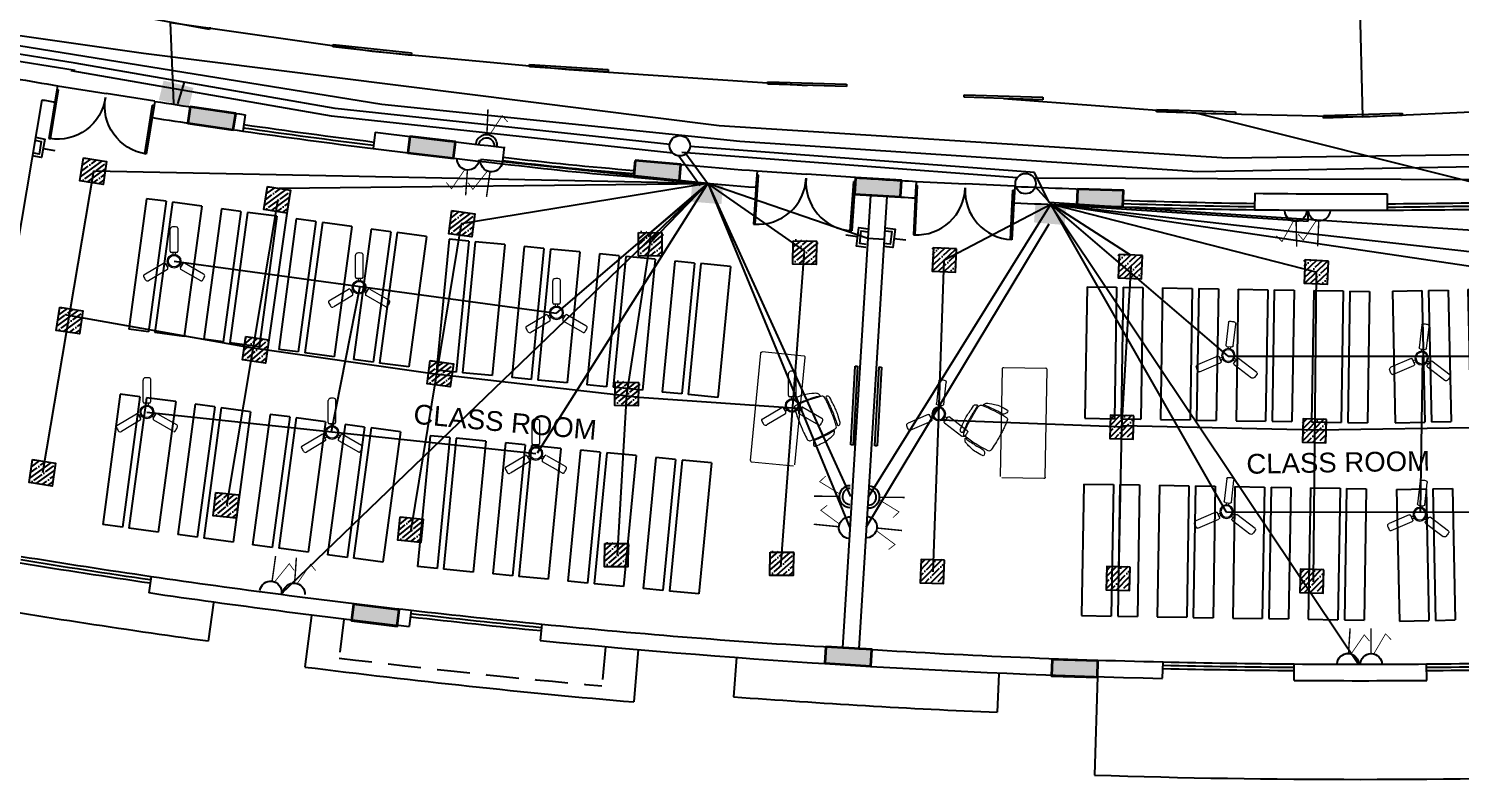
# Model space of a CAD drawing. Header units: inches. Extents: x -221585 to 401252, y -284294 to 332380.
# Drawn here: x 143066 to 145244, y 38414 to 39555 of the extents above; entities that cross this region are included whole.
import ezdxf

# ---------------------------------------------------------------- set-up
doc = ezdxf.new("R2010")
doc.units = ezdxf.units.IN
doc.header["$MEASUREMENT"] = 0
doc.linetypes.add('HIDDEN', pattern=[0.375, 0.25, -0.125])
doc.linetypes.add('HIDDEN2', pattern=[0.1875, 0.125, -0.0625])
for name, color, linetype in [('A_dimension_100', 233, 'Continuous'), ('E-LIGHT', 7, 'Continuous'), ('Power', 7, 'Continuous'), ('UPS', 7, 'Continuous')]:
    doc.layers.add(name, color=color, linetype=linetype)
for name, color, linetype, lineweight in [('ceilingfan', 1, 'Continuous', 15), ('column fa 25', 3, 'Continuous', 35), ('FURN', 56, 'Continuous', 0), ('text', 72, 'HIDDEN2', 5)]:
    doc.layers.add(name, color=color, linetype=linetype, lineweight=lineweight)
doc.styles.add('DIM', font='arial.ttf')

# ---------------------------------------------------------------- blocks, each defined once
blk = doc.blocks.new('fgds')
at = {"color": 253, "ltscale": 8}
for p, q in [((-348.363, -122.88), (-346.363, -122.88)), ((-348.363, -122.88), (-348.363, -123.33)), ((-346.363, -122.88), (-346.363, -123.33)), ((-348.363, -123.33), (-346.363, -123.33)), ((-348.363, -123.43), (-346.363, -123.43)), ((-348.363, -123.43), (-348.363, -123.73)), ((-346.363, -123.43), (-346.363, -123.73)), ((-348.363, -123.73), (-346.363, -123.73))]:
    blk.add_line(p, q, dxfattribs=at)
blk = doc.blocks.new('rser')
at = {"color": 2}
for p in [(-0.986, 6.93, 9945.752), (-0.986, 5.78, 9945.752), (-0.986, 4.63, 9945.752), (-0.986, 3.48, 9945.752)]:
    blk.add_blockref('fgds', p, dxfattribs=at)
blk = doc.blocks.new('A$C16F118AB')
for points in [[(0.37, 0.768), (0.37, 0.768), (0.374, 0.77), (0.374, 0.774), (0.372, 0.778), (0.364, 0.785), (0.354, 0.791), (0.344, 0.795), (0.333, 0.799), (0.321, 0.801), (0.307, 0.801), (0.283, 0.797), (0.248, 0.791), (0.205, 0.783), (0.181, 0.776), (0.156, 0.77), (0.132, 0.762), (0.106, 0.752), (0.081, 0.74), (0.057, 0.728), (0.032, 0.714), (0.008, 0.697), (0, 0.691), (0, 0.683), (0.006, 0.671), (0.018, 0.659), (0.035, 0.646), (0.049, 0.64), (0.063, 0.636), (0.075, 0.638), (0.096, 0.648), (0.116, 0.659), (0.136, 0.669), (0.156, 0.679), (0.179, 0.689), (0.199, 0.699), (0.222, 0.709), (0.244, 0.72), (0.287, 0.738), (0.321, 0.752), (0.35, 0.762), (0.37, 0.768)], [(0.565, 0.547), (0.565, 0.547), (0.559, 0.559), (0.553, 0.573), (0.545, 0.585), (0.539, 0.598), (0.53, 0.612), (0.524, 0.624), (0.516, 0.636), (0.51, 0.648), (0.504, 0.661), (0.496, 0.675), (0.488, 0.687), (0.482, 0.699), (0.474, 0.712), (0.465, 0.724), (0.457, 0.736), (0.449, 0.748), (0.439, 0.758), (0.429, 0.764), (0.417, 0.768), (0.402, 0.766), (0.354, 0.748), (0.303, 0.728), (0.256, 0.707), (0.207, 0.685), (0.159, 0.661), (0.112, 0.638), (0.065, 0.614), (0.02, 0.588), (0.012, 0.579), (0.006, 0.569), (0.006, 0.555), (0.01, 0.539), (0.014, 0.526), (0.02, 0.512), (0.024, 0.498), (0.03, 0.484), (0.037, 0.472), (0.043, 0.457), (0.049, 0.443), (0.055, 0.429), (0.063, 0.415), (0.069, 0.4), (0.077, 0.384), (0.085, 0.37), (0.093, 0.354), (0.1, 0.339), (0.108, 0.323), (0.116, 0.309), (0.134, 0.276), (0.15, 0.246), (0.167, 0.215), (0.183, 0.187), (0.199, 0.161), (0.215, 0.136), (0.232, 0.114), (0.246, 0.091), (0.256, 0.081), (0.268, 0.075), (0.28, 0.073), (0.291, 0.075), (0.339, 0.1), (0.386, 0.124), (0.433, 0.15), (0.48, 0.177), (0.524, 0.203), (0.567, 0.232), (0.61, 0.262), (0.652, 0.291), (0.663, 0.301), (0.667, 0.311), (0.667, 0.323), (0.663, 0.337), (0.654, 0.362), (0.644, 0.386), (0.634, 0.411), (0.622, 0.437), (0.61, 0.464), (0.596, 0.492), (0.581, 0.518), (0.565, 0.547)], [(0.634, 0.585), (0.634, 0.585), (0.624, 0.602), (0.614, 0.62), (0.602, 0.64), (0.587, 0.661), (0.573, 0.683), (0.557, 0.707), (0.541, 0.732), (0.524, 0.758), (0.516, 0.766), (0.508, 0.77), (0.496, 0.774), (0.484, 0.774), (0.474, 0.772), (0.467, 0.766), (0.465, 0.76), (0.469, 0.752), (0.476, 0.74), (0.484, 0.728), (0.49, 0.716), (0.498, 0.703), (0.506, 0.691), (0.512, 0.679), (0.52, 0.667), (0.526, 0.655), (0.534, 0.642), (0.541, 0.63), (0.549, 0.618), (0.555, 0.606), (0.563, 0.594), (0.569, 0.581), (0.575, 0.569), (0.581, 0.557), (0.587, 0.545), (0.596, 0.533), (0.602, 0.52), (0.608, 0.508), (0.614, 0.496), (0.62, 0.484), (0.626, 0.47), (0.632, 0.457), (0.638, 0.445), (0.642, 0.433), (0.648, 0.419), (0.654, 0.407), (0.661, 0.392), (0.667, 0.38), (0.673, 0.366), (0.679, 0.354), (0.685, 0.348), (0.691, 0.346), (0.699, 0.348), (0.707, 0.354), (0.715, 0.364), (0.717, 0.376), (0.72, 0.386), (0.717, 0.396), (0.711, 0.411), (0.705, 0.427), (0.699, 0.441), (0.693, 0.453), (0.687, 0.468), (0.683, 0.48), (0.677, 0.492), (0.673, 0.502), (0.669, 0.512), (0.663, 0.524), (0.658, 0.535), (0.652, 0.545), (0.648, 0.555), (0.642, 0.565), (0.638, 0.575), (0.634, 0.585)], [(0.638, 0.262), (0.63, 0.256), (0.622, 0.248), (0.612, 0.24), (0.598, 0.23), (0.583, 0.22), (0.567, 0.209), (0.549, 0.197), (0.528, 0.185), (0.508, 0.173), (0.488, 0.159), (0.465, 0.146), (0.445, 0.134), (0.425, 0.124), (0.404, 0.112), (0.386, 0.102), (0.366, 0.091), (0.356, 0.081), (0.35, 0.069), (0.346, 0.053), (0.346, 0.033), (0.35, 0.016), (0.356, 0.004), (0.366, 0), (0.376, 0.002), (0.402, 0.014), (0.427, 0.026), (0.451, 0.041), (0.476, 0.055), (0.498, 0.069), (0.518, 0.083), (0.539, 0.1), (0.557, 0.116), (0.573, 0.132), (0.589, 0.148), (0.602, 0.161), (0.614, 0.173), (0.624, 0.183), (0.63, 0.191), (0.636, 0.197), (0.638, 0.203), (0.642, 0.213), (0.644, 0.226), (0.646, 0.238), (0.646, 0.248), (0.646, 0.256), (0.644, 0.262), (0.64, 0.264), (0.638, 0.262)]]:
    blk.add_lwpolyline(points)
blk = doc.blocks.new('vgfsdr')
at = {"layer": 'FURN'}
for p, q in [((-347.094, -114.279, 9945.752), (-348.721, -114.469, 9945.752)), ((-346.997, -114.933, 9945.752), (-347.071, -114.297, 9945.752)), ((-348.738, -114.483, 9945.752), (-348.739, -114.492, 9945.752)), ((-348.739, -114.492, 9945.752), (-348.665, -115.127, 9945.752)), ((-348.735, -114.477, 9945.752), (-348.738, -114.483, 9945.752)), ((-348.729, -114.472, 9945.752), (-348.735, -114.477, 9945.752)), ((-348.721, -114.469, 9945.752), (-348.729, -114.472, 9945.752)), ((-347.015, -114.955, 9945.752), (-348.643, -115.145, 9945.752)), ((-347.015, -114.955, 9945.752), (-347.007, -114.952, 9945.752)), ((-347.007, -114.952, 9945.752), (-347.002, -114.948, 9945.752)), ((-347.002, -114.948, 9945.752), (-346.998, -114.941, 9945.752)), ((-346.998, -114.941, 9945.752), (-346.997, -114.933, 9945.752)), ((-348.662, -115.135, 9945.752), (-348.665, -115.127, 9945.752)), ((-348.657, -115.14, 9945.752), (-348.662, -115.135, 9945.752)), ((-348.651, -115.144, 9945.752), (-348.657, -115.14, 9945.752)), ((-348.643, -115.145, 9945.752), (-348.651, -115.144, 9945.752))]:
    blk.add_line(p, q, dxfattribs=at)
blk = doc.blocks.new('556w45')
at = {"color": 2}
blk.add_blockref('vgfsdr', (-0.017, 0.143), dxfattribs=at)
at = {"color": 2, "rotation": 6.647952394738431}
for p in [(-13.293, 40.23), (-16.273, 39.882)]:
    blk.add_blockref('rser', p, dxfattribs=at)
at = {"layer": 'FURN', "rotation": 96.64795239473506}
blk.add_blockref('A$C16F118AB', (-347.408, -114.267, 9945.752), dxfattribs=at)
blk = doc.blocks.new('RYTRTRTRTRT')
at = {"color": 1}
for p, q in [((42.518, 61.153), (42.518, 61.753)), ((42.518, 61.753), (42.538, 61.753)), ((42.538, 61.753), (42.538, 61.153)), ((43.718, 61.753), (43.698, 61.753)), ((43.698, 61.753), (43.698, 61.153)), ((43.718, 61.153), (43.718, 61.753)), ((42.518, 61.153), (42.538, 61.153)), ((42.518, 61.103), (43.118, 61.103)), ((43.718, 61.103), (43.118, 61.103)), ((43.718, 61.153), (43.698, 61.153))]:
    blk.add_line(p, q, dxfattribs=at)
for centre, start, end in [((42.528, 61.163), 359.0371, 90), ((43.708, 61.163), 90, 180.9629)]:
    blk.add_arc(centre, 0.59, start, end, dxfattribs=at)
blk = doc.blocks.new('FEGREGRE')
at = {"color": 20, "ltscale": 10}
for p, q in [((352225.2, 113822.9, 0.4), (352217.2, 113764.9, 0.4)), ((352374.1, 113803.9, 0.4), (352364.2, 113725.4, 0.4)), ((352871.5, 113752, 0.4), (352864.6, 113672.2, 0.4)), ((353021, 113739.9, 0.4), (353016.5, 113680.1, 0.4)), ((353420.2, 113714.9, 0.4), (353417.8, 113656.5, 0.4)), ((353570.2, 113710.8, 0.8), (353565.5, 113560.9, 0.8))]:
    blk.add_line(p, q, dxfattribs=at)
for centre, radius, start, end in [((353970.3, 126473.1, 0.4), 12828.5, 260.35055, 262.14575), ((353970.3, 126473.1, 0.4), 12848.5, 262.81881, 265.06302), ((353970.3, 126473.1, 0.4), 12828.5, 265.73613, 267.53133), ((353970.4, 126424.6, 0.8), 12870, 268.1974, 271.80135)]:
    blk.add_arc(centre, radius, start, end, dxfattribs=at)
blk = doc.blocks.new('dd')
at = {"layer": 'column fa 25', "ltscale": 10}
h = blk.add_hatch(color=3, dxfattribs=at)
h.set_gradient(color1=(141, 141, 141), color2=(145, 145, 145), one_color=1, tint=0.57, name='CYLINDER')
h.paths.add_polyline_path([(177327.8, 119886), (177352.8, 119886), (177352.8, 119956), (177327.8, 119956)])
at = {"layer": 'column fa 25', "color": 1, "ltscale": 10}
blk.add_lwpolyline([(177327.8, 119886), (177352.8, 119886), (177352.8, 119956), (177327.8, 119956)], close=True, dxfattribs=at)
blk = doc.blocks.new('Fan')
at = {"color": 6}
for p, q in [((-5.8, 15.7), (-5.8, 48.4)), ((5.2, 50.1), (5.2, 15.7)), ((3.5, 14), (-4.1, 14)), ((-1.9, 14), (-1.9, 10.8)), ((1.5, 14), (1.5, 10.8)), ((-45.2, -19.5), (-15.9, -1.9)), ((-10.2, -11.4), (-38.2, -28.2)), ((-13.6, -2.5), (-9.7, -9)), ((-12.6, -4.2), (-9.9, -2.6)), ((-10.8, -7.1), (-8.1, -5.5)), ((10.3, -7.3), (7.6, -5.8)), ((12, -4.4), (9.3, -2.8)), ((9.4, -9.1), (13.2, -2.4)), ((39.7, -28.3), (10, -11.4)), ((15.5, -1.8), (43.8, -18))]:
    blk.add_line(p, q, dxfattribs=at)
for centre, radius in [((-0.2, 0.8), 10.2), ((-0.2, 0.9), 8.5)]:
    blk.add_circle(centre, radius, dxfattribs=at)
for centre, radius, start, end in [((-2.4, 48.4), 3.4, 92.735, 180), ((-0.2, 0.9), 51, 85.7207, 92.735), ((3.5, 50.1), 1.7, 0, 85.7207), ((-4.1, 15.7), 1.7, 180, 270), ((3.5, 15.7), 1.7, 270, 0), ((-44.4, -21), 1.7, 120.9808, 206.3239), ((-15, -3.4), 1.7, 30.9808, 120.9808), ((-11.1, -9.9), 1.7, 300.9808, 30.9808), ((10.8, -9.9), 1.7, 150.2708, 240.2708), ((14.6, -3.3), 1.7, 60.2708, 150.2708), ((42.1, -20.9), 3.4, 332.7215, 60.2708), ((-0.2, 0.9), 51, 206.3239, 213.3255), ((-40, -25.3), 3.4, 213.3255, 300.9808), ((40.6, -26.9), 1.7, 240.2708, 325.7165), ((-0.2, 0.9), 51, 325.7165, 332.7215)]:
    blk.add_arc(centre, radius, start, end, dxfattribs=at)
blk = doc.blocks.new('ups 6A')
at = {"layer": 'E-LIGHT', "color": 4}
for points, const_width in [([(5905667, -1658491), (5905670, -1658287)], 11.7), ([(5905692, -1658286), (5905785, -1658448), (5905831, -1658401)], 6.64)]:
    blk.add_lwpolyline(points, dxfattribs=dict(at, const_width=const_width))
blk.add_arc((5905672, -1658200), 87.4, 179.0102, 359.0102, dxfattribs=at)
blk = doc.blocks.new('16A')
at = {"layer": 'E-LIGHT', "color": 1}
for points, const_width in [([(5916857, -1642748), (5916861, -1642952)], 11.7), ([(5916882, -1642953), (5916975, -1642791), (5917021, -1642838)], 6.64)]:
    blk.add_lwpolyline(points, dxfattribs=dict(at, const_width=const_width))
for centre, radius, start, end in [((5916862, -1643039), 87.4, 0.9898, 180.9898), ((5916863, -1643043), 64.6, 4.2725, 175.7579)]:
    blk.add_arc(centre, radius, start, end, dxfattribs=at)

msp = doc.modelspace()

# ---------------------------------------------------------------- hatches: boundary and pattern name
at = {"ltscale": 10}
h = msp.add_hatch(dxfattribs=at)
h.set_pattern_fill('ANSI35', color=1, scale=50, angle=-8.909)
h.set_pattern_definition([(36.091005, (-39268.944, -116399.307), (-7.36336874, 10.1010297), []), (36.091005, (-39260.211, -116400.676), (-7.36336874, 10.1010297), [15.625, -3.125, 0, -3.125])])
h.paths.add_polyline_path([(143178.9, 39317.9), (143184.4, 39352.9), (143149.3, 39358.4), (143143.8, 39323.3)])
h = msp.add_hatch(dxfattribs=at)
h.set_pattern_fill('ANSI35', color=1, scale=50, angle=-8.909)
h.set_pattern_definition([(36.091005, (-38989.326, -116442.93), (-7.36336874, 10.1010297), []), (36.091005, (-38980.594, -116444.298), (-7.36336874, 10.1010297), [15.625, -3.125, 0, -3.125])])
h.paths.add_polyline_path([(143458.5, 39274.2), (143464, 39309.3), (143429, 39314.8), (143423.5, 39279.7)])
h = msp.add_hatch(dxfattribs=at)
h.set_pattern_fill('ANSI35', color=1, scale=50, angle=-7.6412)
h.set_pattern_definition([(37.358794, (-35217.863, -120477.416), (-7.5850545, 9.9356403), []), (37.358794, (-35209.102, -120478.591), (-7.5850545, 9.9356403), [15.625, -3.125, 0, -3.125])])
h.paths.add_polyline_path([(143740, 39238.3), (143744.8, 39273.5), (143709.6, 39278.2), (143704.9, 39243.1)])
h = msp.add_hatch(dxfattribs=at)
h.set_pattern_fill('ANSI35', color=1, scale=50, angle=-5.0301)
h.set_pattern_definition([(39.9699416, (-27467.95, -128494.173), (-8.0298205, 9.57976945), []), (39.9699416, (-27459.145, -128494.948), (-8.0298205, 9.57976945), [15.625, -3.125, 0, -3.125])])
h.paths.add_polyline_path([(144027.9, 39208.6), (144031, 39244), (143995.7, 39247.1), (143992.6, 39211.7)])
h = msp.add_hatch(dxfattribs=at)
h.set_pattern_fill('ANSI35', color=1, scale=50, angle=-5.0301)
h.set_pattern_definition([(39.9699416, (-27232.87, -128506.859), (-8.0298205, 9.57976945), []), (39.9699416, (-27224.065, -128507.634), (-8.0298205, 9.57976945), [15.625, -3.125, 0, -3.125])])
h.paths.add_polyline_path([(144263, 39195.9), (144266.1, 39231.3), (144230.7, 39234.4), (144227.6, 39199)])
h = msp.add_hatch(dxfattribs=at)
h.set_pattern_fill('ANSI35', color=1, scale=50, angle=-1.6614)
h.set_pattern_definition([(43.33864, (-17080.323, -138304.842), (-8.5788625, 9.091376), []), (43.33864, (-17071.488, -138305.098), (-8.5788625, 9.091376), [15.625, -3.125, 0, -3.125])])
h.paths.add_polyline_path([(144441.6, 39185.8), (144440.4, 39221.3), (144475.9, 39222.5), (144477.1, 39187)])
h = msp.add_hatch(dxfattribs=at)
h.set_pattern_fill('ANSI35', color=1, scale=50, angle=-1.6614)
h.set_pattern_definition([(43.33864, (-16797.515, -138315.265), (-8.5788625, 9.091376), []), (43.33864, (-16788.68, -138315.521), (-8.5788625, 9.091376), [15.625, -3.125, 0, -3.125])])
h.paths.add_polyline_path([(144724.4, 39175.4), (144723.2, 39210.9), (144758.7, 39212), (144759.9, 39176.6)])
h = msp.add_hatch(dxfattribs=at)
h.set_pattern_fill('ANSI35', color=1, scale=50, angle=-1.6614)
h.set_pattern_definition([(43.33864, (-16514.632, -138323.409), (-8.5788625, 9.091376), []), (43.33864, (-16505.797, -138323.665), (-8.5788625, 9.091376), [15.625, -3.125, 0, -3.125])])
h.paths.add_polyline_path([(145007.3, 39167.2), (145006.1, 39202.7), (145041.6, 39203.9), (145042.8, 39168.4)])
h = msp.add_hatch(dxfattribs=at)
h.set_pattern_fill('ANSI35', color=1, scale=50, angle=-8.909)
h.set_pattern_definition([(36.091005, (-39304.947, -116626.471), (-7.36336874, 10.1010297), []), (36.091005, (-39296.214, -116627.84), (-7.36336874, 10.1010297), [15.625, -3.125, 0, -3.125])])
h.paths.add_polyline_path([(143142.9, 39090.7), (143148.4, 39125.8), (143113.3, 39131.3), (143107.8, 39096.2)])
h = msp.add_hatch(dxfattribs=at)
h.set_pattern_fill('ANSI35', color=1, scale=50, angle=-3.7526)
h.set_pattern_definition([(41.247376, (-24287.586, -132436.693), (-8.2413923, 9.398375), []), (41.247376, (-24278.766, -132437.271), (-8.2413923, 9.398375), [15.625, -3.125, 0, -3.125])])
h.paths.add_polyline_path([(143427, 39047.7), (143429.3, 39083.1), (143393.9, 39085.4), (143391.5, 39050)])
h = msp.add_hatch(dxfattribs=at)
h.set_pattern_fill('ANSI35', color=1, scale=50, angle=-7.6412)
h.set_pattern_definition([(37.358794, (-35250.651, -120705.454), (-7.5850545, 9.9356403), []), (37.358794, (-35241.891, -120706.629), (-7.5850545, 9.9356403), [15.625, -3.125, 0, -3.125])])
h.paths.add_polyline_path([(143707.2, 39010.3), (143712, 39045.5), (143676.8, 39050.2), (143672.1, 39015)])
h = msp.add_hatch(dxfattribs=at)
h.set_pattern_fill('ANSI35', color=1, scale=50, angle=-5.0301)
h.set_pattern_definition([(39.9699416, (-27503.689, -128721.602), (-8.0298205, 9.57976945), []), (39.9699416, (-27494.885, -128722.377), (-8.0298205, 9.57976945), [15.625, -3.125, 0, -3.125])])
h.paths.add_polyline_path([(143992.2, 38981.2), (143995.3, 39016.5), (143959.9, 39019.6), (143956.8, 38984.3)])
h = msp.add_hatch(dxfattribs=at)
h.set_pattern_fill('ANSI35', color=1, scale=50, angle=0.4375)
h.set_pattern_definition([(45.437488, (-10217.341, -144352.094), (-8.90606635, 8.77108785), []), (45.437488, (-10208.503, -144352.027), (-8.90606635, 8.77108785), [15.625, -3.125, 0, -3.125])])
h.paths.add_polyline_path([(144711.4, 38931.3), (144710.5, 38966.8), (144746, 38967.7), (144746.9, 38932.2)])
h = msp.add_hatch(dxfattribs=at)
h.set_pattern_fill('ANSI35', color=1, scale=50, angle=0.4375)
h.set_pattern_definition([(45.437488, (-9924.45, -144357.557), (-8.90606635, 8.77108785), []), (45.437488, (-9915.612, -144357.49), (-8.90606635, 8.77108785), [15.625, -3.125, 0, -3.125])])
h.paths.add_polyline_path([(145004.3, 38925.8), (145003.4, 38961.3), (145038.9, 38962.2), (145039.8, 38926.7)])
h = msp.add_hatch(dxfattribs=at)
h.set_pattern_fill('ANSI35', color=1, scale=50, angle=-8.909)
h.set_pattern_definition([(36.091005, (-39346.505, -116857.794), (-7.36336874, 10.1010297), []), (36.091005, (-39337.773, -116859.163), (-7.36336874, 10.1010297), [15.625, -3.125, 0, -3.125])])
h.paths.add_polyline_path([(143101.3, 38859.4), (143106.8, 38894.4), (143071.8, 38899.9), (143066.3, 38864.9)])
h = msp.add_hatch(dxfattribs=at)
h.set_pattern_fill('ANSI35', color=1, scale=50, angle=-5.7869)
h.set_pattern_definition([(39.2131353, (-30313.937, -126612.233), (-7.9025868, 9.68499466), []), (39.2131353, (-30305.144, -126613.124), (-7.9025868, 9.68499466), [15.625, -3.125, 0, -3.125])])
h.paths.add_polyline_path([(143382.1, 38810.7), (143385.6, 38846), (143350.3, 38849.6), (143346.7, 38814.3)])
h = msp.add_hatch(dxfattribs=at)
h.set_pattern_fill('ANSI35', color=1, scale=50, angle=-5.7869)
h.set_pattern_definition([(39.2131353, (-30033.382, -126649.36), (-7.9025868, 9.68499466), []), (39.2131353, (-30024.588, -126650.251), (-7.9025868, 9.68499466), [15.625, -3.125, 0, -3.125])])
h.paths.add_polyline_path([(143662.6, 38773.6), (143666.2, 38808.9), (143630.9, 38812.5), (143627.3, 38777.2)])
h = msp.add_hatch(dxfattribs=at)
h.set_pattern_fill('ANSI35', color=1, scale=50, angle=-3.7526)
h.set_pattern_definition([(41.247376, (-23737.603, -132748.377), (-8.2413923, 9.398375), []), (41.247376, (-23728.784, -132748.955), (-8.2413923, 9.398375), [15.625, -3.125, 0, -3.125])])
h.paths.add_polyline_path([(143976.9, 38736), (143979.3, 38771.4), (143943.8, 38773.7), (143941.5, 38738.3)])
h = msp.add_hatch(dxfattribs=at)
h.set_pattern_fill('ANSI35', color=1, scale=50, angle=-3.7526)
h.set_pattern_definition([(41.247376, (-23486.09, -132761.532), (-8.2413923, 9.398375), []), (41.247376, (-23477.27, -132762.111), (-8.2413923, 9.398375), [15.625, -3.125, 0, -3.125])])
h.paths.add_polyline_path([(144228.5, 38722.8), (144230.8, 38758.2), (144195.4, 38760.6), (144193, 38725.1)])
h = msp.add_hatch(dxfattribs=at)
h.set_pattern_fill('ANSI35', color=1, scale=50, angle=0.4375)
h.set_pattern_definition([(45.437488, (-10505.767, -144571.603), (-8.90606635, 8.77108785), []), (45.437488, (-10496.928, -144571.536), (-8.90606635, 8.77108785), [15.625, -3.125, 0, -3.125])])
h.paths.add_polyline_path([(144423, 38711.8), (144422.1, 38747.3), (144457.6, 38748.2), (144458.5, 38712.7)])
h = msp.add_hatch(dxfattribs=at)
h.set_pattern_fill('ANSI35', color=1, scale=50, angle=0.4375)
h.set_pattern_definition([(45.437488, (-10222.959, -144582.026), (-8.90606635, 8.77108785), []), (45.437488, (-10214.12, -144581.958), (-8.90606635, 8.77108785), [15.625, -3.125, 0, -3.125])])
h.paths.add_polyline_path([(144705.8, 38701.4), (144704.9, 38736.9), (144740.4, 38737.8), (144741.3, 38702.3)])
h = msp.add_hatch(dxfattribs=at)
h.set_pattern_fill('ANSI35', color=1, scale=50, angle=0.4375)
h.set_pattern_definition([(45.437488, (-9928.362, -144586.267), (-8.90606635, 8.77108785), []), (45.437488, (-9919.523, -144586.199), (-8.90606635, 8.77108785), [15.625, -3.125, 0, -3.125])])
h.paths.add_polyline_path([(145000.4, 38697.1), (144999.5, 38732.6), (145035, 38733.5), (145035.9, 38698)])

# ---------------------------------------------------------------- linework, layer by layer
at = {"color": 6}
for p, q in [((145095.7, 39420.9, 0.4), (145088.1, 39743.9)), ((143286.7, 39441.2), (143281.7, 39564.4, 0)), ((143281.7, 39564.4, 0), (143588.2, 39520.7, 0)), ((143588.2, 39520.7, 0), (143887.6, 39492.9, 0)), ((143887.6, 39492.9, 0), (144250.1, 39468.7, 0)), ((144549.1, 39448.7, 0), (144841.9, 39426.5, 0.4)), ((145095.7, 39420.9, 0.4), (145382.9, 39434, 0.4)), ((144841.9, 39426.5, 0.4), (145095.7, 39420.9, 0.4)), ((143164.2, 39338.4), (143086.6, 38879.8)), ((143444.7, 39295.3), (143366.9, 38829.8)), ((143723.8, 39258.3), (143646.7, 38789.8)), ((144011.1, 39228.8), (143975.6, 38998.6)), ((144245.5, 39217), (144209.9, 38736.6)), ((143287, 39201.4, 0), (143868.6, 39122.3)), ((144458.1, 39202.7), (144450.3, 38968.4)), ((144742.6, 39193.2), (144728.5, 38948.9)), ((145024.7, 39184.7), (145020.2, 38714)), ((143569.5, 39162.7), (143526, 38941.8)), ((143120.1, 39120.5), (143400.4, 39070.5)), ((143400.4, 39070.5), (143680.1, 39030.5)), ((144890.8, 39057.2), (145462.2, 39057.2)), ((145186.7, 39056.6), (145183.1, 38820.9)), ((143680.1, 39030.5), (143994.5, 38994.6)), ((143975.6, 38998.6), (143961, 38753.9)), ((143994.5, 38994.6), (144243.4, 38977.3)), ((143245.7, 38972, 0), (143837.4, 38908.8, 0)), ((144450.3, 38968.4), (144441.3, 38729.3)), ((144735.2, 38949), (144452.7, 38959.6)), ((144729.5, 38951.8), (145025.9, 38945.2)), ((144728.5, 38948.9), (144723.9, 38720.6)), ((145025.9, 38945.2), (145305.9, 38949.4)), ((144888.2, 38819.8), (145459.8, 38820.7))]:
    msp.add_line(p, q, dxfattribs=at)
at = {"color": 144}
for p, q in [((143240.3, 39517.1), (142829.9, 39576)), ((143136.3, 39502.5), (142809.3, 39554.8)), ((143603, 39439.6), (142889.9, 39554.9)), ((143532, 39433.7), (143136.3, 39502.5)), ((144116.6, 39407.1), (143240.3, 39517.1)), ((143302.2, 39473.6), (143292, 39440.6)), ((144041.1, 39378.6), (143532, 39433.7)), ((144147.6, 39383.1), (143603, 39439.6)), ((144889.3, 39358.1), (144116.6, 39407.1)), ((144596, 39336), (144072, 39375.8)), ((144844.1, 39337.4), (144147.6, 39383.1)), ((144098.6, 39319.6), (144065.7, 39364.4)), ((145421.2, 39347.5), (144844.1, 39337.4)), ((145266.6, 39363.1), (144889.3, 39358.1)), ((144618.7, 39290.5), (144596, 39336)), ((144098.9, 39319.9), (144342.4, 39236.5, 0)), ((145691, 39219.5), (144618.7, 39290.5)), ((144342.4, 39236.5, 0), (144367.4, 39234.9, 0))]:
    msp.add_line(p, q, dxfattribs=at)
at = {"color": 5}
for p, q in [((143340.7, 39553.6, 0), (143222.8, 39575.2, 0)), ((143341.4, 39557.2, 0), (143340.7, 39553.6, 0)), ((143528.6, 39527.1, 0), (143528.9, 39530.7, 0)), ((143647.8, 39514.3, 0), (143528.6, 39527.1, 0)), ((143528.9, 39530.7, 0), (143648.2, 39517.9, 0)), ((143648.2, 39517.9, 0), (143647.8, 39514.3, 0)), ((143827.8, 39496.7, 0), (143828, 39500.3, 0)), ((143947.5, 39489.1, 0), (143827.8, 39496.7, 0)), ((143828, 39500.3, 0), (143947.7, 39492.8, 0)), ((143947.7, 39492.8, 0), (143947.5, 39489.1, 0)), ((144190.2, 39470.7, 0), (144190.3, 39474.3, 0)), ((144190.3, 39474.3, 0), (144310.1, 39470.5, 0)), ((144310, 39466.8, 0), (144190.2, 39470.7, 0)), ((144310.1, 39470.5, 0), (144310, 39466.8, 0)), ((144489.2, 39450.7, 0), (144489.3, 39454.3, 0)), ((144489.3, 39454.3, 0), (144609.1, 39450.5, 0)), ((144609, 39446.8, 0), (144489.2, 39450.7, 0)), ((144609.1, 39450.5, 0), (144609, 39446.8, 0)), ((144782, 39428.5, 0.4), (144782.1, 39432.1, 0.4)), ((144782.1, 39432.1, 0.4), (144902, 39428.3, 0.4)), ((144901.8, 39424.6, 0.4), (144782, 39428.5, 0.4)), ((144902, 39428.3, 0.4), (144901.8, 39424.6, 0.4)), ((145035.7, 39422.7, 0.4), (145155.5, 39426.5, 0.4)), ((145035.8, 39419, 0.4), (145035.7, 39422.7, 0.4)), ((145155.6, 39422.8, 0.4), (145035.8, 39419, 0.4)), ((145155.5, 39426.5, 0.4), (145155.6, 39422.8, 0.4)), ((144316.7, 38922.1), (144323.3, 39041.8)), ((144327, 39041.6), (144320.4, 38921.9)), ((144323.3, 39041.8), (144327, 39041.6)), ((144353.1, 38920.8), (144359.8, 39040.6)), ((144363.4, 39040.4), (144356.8, 38920.6)), ((144359.8, 39040.6), (144363.4, 39040.4)), ((144320.4, 38921.9), (144316.7, 38922.1)), ((144356.8, 38920.6), (144353.1, 38920.8))]:
    msp.add_line(p, q, dxfattribs=at)
at = {"color": 3}
for p, q in [((143136.3, 39491.5), (142809.3, 39543.8)), ((143526.3, 39421.8), (143130.5, 39490.7)), ((144045.9, 39365.6), (143526.3, 39421.8)), ((144569.8, 39328.1), (144059.8, 39366.8)), ((144087.7, 39316.1), (144054.8, 39360.9)), ((144594.8, 39328), (145419.4, 39325)), ((144098.9, 39319.9), (144316.1, 38843.7)), ((144621.3, 39287.9), (144597.4, 39314.8)), ((144620.4, 39287.8), (144343.3, 38842.5))]:
    msp.add_line(p, q, dxfattribs=at)
at = {"color": 4, "ltscale": 10}
for p, q in [((143109.4, 39468.1), (143105.3, 39443.5)), ((143085.6, 39446.8), (142970.7, 38766.4)), ((143257.5, 39444.3), (143253.7, 39419.6)), ((143395.1, 39423.9), (143391.5, 39399.2)), ((143593, 39397.4), (143589.9, 39372.6)), ((143786.8, 39349.5, 0), (143789.5, 39375, 0)), ((143988.5, 39354.4, 0), (143986.2, 39329.5, 0)), ((143986.2, 39329.5, 0), (143988.5, 39354.4, 0)), ((144174.3, 39338.7), (144172.4, 39313.8)), ((144324, 39328.1, 0), (144322.5, 39303.2, 0)), ((144416.2, 39322.6), (144414.8, 39297.7)), ((144346.5, 39301.7, 0), (144303.9, 38613.7, 0.4)), ((144371.4, 39300.1, 0), (144328.8, 38612.1, 0.4)), ((144566, 39315.1), (144564.9, 39290.2)), ((144731.2, 39309), (144730.5, 39284)), ((144931.3, 39304.7), (144930.8, 39279.7, 0)), ((145132.6, 39303.7, 0), (145132.9, 39279.1, 0)), ((143252, 38722.2), (143248.4, 38697.4)), ((143647.6, 38670.7), (143644.8, 38645.9)), ((143846.4, 38649.6), (143844, 38624.8)), ((144791.1, 38567.2), (144791.7, 38592.2)), ((144991.3, 38564), (144991.5, 38589)), ((145192.9, 38564), (145192.7, 38589))]:
    msp.add_line(p, q, dxfattribs=at)
at = {"color": 1}
for p, q in [((145709, 39209.7), (144841.9, 39426.5, 0.4)), ((144098.6, 39319.6), (143753.5, 39355.8)), ((144098.6, 39319.6), (143164.2, 39338.4)), ((144099.2, 39319.2), (143446.5, 39312)), ((144098.6, 39319.6), (143449.6, 38694.9)), ((144098.6, 39319.6), (143723.8, 39258.3)), ((144098.9, 39319.9), (143839.2, 38909.6, 0)), ((144098.6, 39319.6), (143868.6, 39122.3)), ((144011.1, 39228.8), (144098.1, 39319.2)), ((144100.1, 39319.5, 0), (144011.3, 39244.7)), ((144098.6, 39319.6), (144245.5, 39217)), ((144458.1, 39202.7), (144621.2, 39288.3)), ((145024.7, 39184.7), (144621.2, 39288.3)), ((144621.2, 39288.3), (145557.9, 39182.4)), ((144890.8, 39057.2), (144621.2, 39288.3)), ((144888.2, 38819.8), (144621.2, 39288.3)), ((144623.3, 39287.7), (144742.8, 39210.6)), ((144627.3, 39287.6), (145308.6, 39186.6)), ((144011.3, 39244.7), (144011.1, 39228.8))]:
    msp.add_line(p, q, dxfattribs=at)
at = {"color": 42}
for p, q in [((144098.9, 39319.9), (144315.1, 38796.1)), ((144620.4, 39287.8), (145089.4, 38588.6)), ((144621.2, 39288.3), (145012.4, 39262.2)), ((145012.4, 39262.2), (145012.5, 39278.9, 0)), ((144339.9, 38797.2), (144618.7, 39258.3))]:
    msp.add_line(p, q, dxfattribs=at)
msp.add_line((143461.3, 39291.8), (143428.7, 39064.1))
at = {"color": 20, "linetype": 'HIDDEN', "ltscale": 200}
for p, q in [((143545.5, 38656.7), (143538.3, 38598.1)), ((143943.5, 38615.3), (143938.1, 38555.6))]:
    msp.add_line(p, q, dxfattribs=at)
at = {"color": 1, "ltscale": 10}
for points in [[(143149.3, 39358.4), (143184.4, 39352.9), (143178.9, 39317.9), (143143.8, 39323.3)], [(143429, 39314.8), (143464, 39309.3), (143458.5, 39274.2), (143423.5, 39279.7)], [(143709.6, 39278.2), (143744.8, 39273.5), (143740, 39238.3), (143704.9, 39243.1)], [(143993.7, 39244.9), (144029.2, 39244.6), (144028.9, 39209.1), (143993.4, 39209.4)], [(144228.8, 39232.2), (144264.3, 39231.9), (144264, 39196.4), (144228.5, 39196.7)], [(144477.7, 39220.2), (144442.3, 39221.8), (144440.7, 39186.3), (144476.1, 39184.7)], [(144760.5, 39209.8), (144725.1, 39211.4), (144723.5, 39175.9), (144758.9, 39174.3)], [(145043.4, 39201.6), (145008, 39203.2), (145006.4, 39167.8), (145041.8, 39166.2)], [(143113.3, 39131.3), (143148.4, 39125.8), (143142.9, 39090.7), (143107.8, 39096.2)], [(143396.2, 39086.7), (143431.3, 39081.6), (143426.2, 39046.5), (143391.1, 39051.6)], [(143676.8, 39050.2), (143712, 39045.5), (143707.2, 39010.3), (143672.1, 39015)], [(143958, 39017.5), (143993.5, 39017.1), (143993.2, 38981.7), (143957.7, 38982)], [(143071.8, 38899.9), (143106.8, 38894.4), (143101.3, 38859.4), (143066.3, 38864.9)], [(143350.3, 38849.6), (143385.6, 38846), (143382.1, 38810.7), (143346.7, 38814.3)], [(143630.9, 38812.5), (143666.2, 38808.9), (143662.6, 38773.6), (143627.3, 38777.2)]]:
    msp.add_lwpolyline(points, close=True, dxfattribs=at)
at = {"color": 1, "ltscale": 10, "elevation": 0}
for points in [[(144747.4, 38966.2), (144712, 38967.3), (144710.8, 38931.9), (144746.3, 38930.7)], [(145040.3, 38960.8), (145004.8, 38961.9), (145003.7, 38926.4), (145039.2, 38925.3)], [(143942.3, 38772.3), (143977.8, 38772), (143977.5, 38736.5), (143942, 38736.8)], [(144193.9, 38759.2), (144229.4, 38758.8), (144229, 38723.3), (144193.5, 38723.7)], [(144459, 38746.7), (144423.5, 38747.8), (144422.4, 38712.3), (144457.9, 38711.2)], [(144741.8, 38736.3), (144706.3, 38737.4), (144705.2, 38701.9), (144740.7, 38700.8)], [(145036.4, 38732.1), (145000.9, 38733.2), (144999.8, 38697.7), (145035.3, 38696.6)]]:
    msp.add_lwpolyline(points, close=True, dxfattribs=at)
at = {"color": 144}
for centre in [(144056.5, 39376.9), (144582.6, 39319.3)]:
    msp.add_circle(centre, 15.5, dxfattribs=at)
at = {"color": 4, "ltscale": 10}
for centre, radius, start, end in [((145092.1, 51332.1, 0), 12028.5, 259.88503, 260.51249), ((145092.1, 51332.1), 12053.5, 260.41722, 260.51249), ((145092.1, 51332.1), 12028.5, 261.22701, 261.88927), ((145092.1, 51332.1), 12053.5, 261.22701, 261.88927), ((145092.1, 51332.1), 12028.5, 262.84036, 263.7828), ((145092.1, 51332.1), 12053.5, 262.84036, 263.78279), ((145092.1, 51332.1), 12028.5, 264.7354, 265.624), ((145092.1, 51332.1), 12053.5, 264.73603, 265.62426), ((145653.3, 61085.2, 0), 21797.7, 266.50371, 266.74653), ((148022.4, 100139.1, 0), 60948.3, 266.519697, 266.542301), ((145317.9, 55273.6, 0), 16001.5, 266.60888, 266.76442), ((145092.1, 51332.1), 12028.5, 267.49299, 268.28121), ((145092.1, 51332.1), 12028.5, 269.23392, 270.19286), ((145092.1, 51332.1), 12053.5, 267.49299, 268.28121), ((145052.9, 47721, 0), 8442.2, 269.17105, 270.54322), ((145092.1, 51332.1), 12743.5, 261.69759, 263.49148), ((145092.1, 51332.1), 12768.5, 261.69759, 263.49148), ((144931.1, 49513.1, 0.8), 10917.5, 264.29834, 266.70648), ((145092.1, 51332.1), 12768.5, 264.39035, 268.6491), ((145037.1, 49622.4, 0), 11032.9, 266.31925, 268.72547), ((145092.1, 51332.1), 12743.5, 269.54738, 270.45298), ((145092.1, 51332.1), 12768.5, 269.54738, 270.45227)]:
    msp.add_arc(centre, radius, start, end, dxfattribs=at)
at = {"color": 5, "ltscale": 10}
for centre, radius, start, end in [((145091.4, 51327.2), 12038.5, 261.88927, 262.84036), ((145091.4, 51327.2), 12048.5, 261.88927, 262.84036), ((145091.4, 51327.2), 12043.5, 261.88927, 262.84036), ((144350.5, 43955.7, 0), 4640.5, 263.0219, 265.497), ((144350.5, 43955.7, 0), 4635.5, 263.0219, 265.497), ((144350.5, 43955.7, 0), 4630.5, 263.0219, 265.497), ((145009.6, 47451.4, 0), 8172.1, 268.04248, 269.44748), ((145119.1, 51352.4, 0), 12069.6, 268.15578, 269.10678), ((145119.1, 51353.7, 0), 12066, 268.15581, 269.10681), ((145042.2, 51326.8, 0), 12038.5, 270.43092, 271.38202), ((145042.2, 51326.8, 0), 12043.5, 270.43092, 271.38202), ((145128.5, 47008.6, 0), 7729.5, 270.03231, 271.51488), ((145092.1, 51332.1), 12753.5, 260.79871, 261.69759), ((145092.1, 51332.1), 12748.5, 260.79871, 261.69759), ((145092.1, 51332.1), 12743.5, 260.79871, 261.69759), ((145092.1, 51332.1), 12743.5, 263.49148, 264.39035), ((145092.1, 51332.1), 12753.5, 263.49148, 264.39035), ((145092.1, 51332.1), 12748.5, 263.49148, 264.39035), ((145091.3, 51282.1), 12698.5, 268.64627, 269.54879), ((145091.3, 51282.1), 12703.5, 268.6468, 269.54897), ((145091.3, 51282.1), 12693.5, 268.64627, 269.54879), ((145092.9, 51282.1), 12693.5, 270.45121, 271.35373), ((145092.9, 51282.1), 12698.5, 270.45121, 271.35373), ((145092.9, 51282.1), 12703.5, 270.45103, 271.3532)]:
    msp.add_arc(centre, radius, start, end, dxfattribs=at)
at = {"color": 20, "linetype": 'HIDDEN', "ltscale": 200}
msp.add_arc((145092.1, 51332.1), 12828.5, 263.04316, 264.83866, dxfattribs=at)
at = {"color": 3, "ltscale": 10}
for points in [[(143309.5, 39435.7), (143263.9, 39446.7), (143316.6, 39464.9), (143271, 39475.9)], [(144119.8, 39288.1), (144073, 39291.9), (144122.3, 39318), (144075.5, 39321.9)], [(144642.1, 39256.4), (144595.4, 39260.3), (144644.6, 39286.3), (144597.8, 39290.2)]]:
    msp.add_solid(points, dxfattribs=at)
at = {"layer": 'A_dimension_100', "color": 3, "ltscale": 0.05}
for points in [[(143076, 39389.7), (143090.2, 39387.1), (143085.1, 39359.1), (143070.9, 39361.7)], [(143075.2, 39385.2), (143085, 39383.5), (143081.5, 39364.3), (143071.7, 39366.1)], [(143087.6, 39372.9), (143105.5, 39369.6)], [(144326.9, 39238.5), (144309, 39240.7)], [(144339.5, 39222.4), (144325.2, 39224.2), (144328.7, 39252.4), (144343.1, 39250.6)], [(144340.1, 39226.8), (144330.2, 39228.1), (144332.6, 39247.4), (144342.5, 39246.2)], [(144369.6, 39252), (144384, 39250.2), (144380.5, 39222), (144366.1, 39223.8)], [(144369, 39247.6), (144378.9, 39246.3), (144376.5, 39227), (144366.6, 39228.2)], [(144382.2, 39236.1), (144400.2, 39233.9)]]:
    msp.add_lwpolyline(points, dxfattribs=at)

# ---------------------------------------------------------------- block references
at = {"color": 4}
for p, xscale, yscale, zscale, rotation in [((139073.2, 47852.1), -124.9985203967833, 124.9985203967808, 124.9985203967815, 170.8761000794667), ((150143.9, 46588.7), 124.9985203967701, 124.9985203967701, 124.9985203967701, 176.115065920611), ((150256.2, 46677.5), 124.9985203967737, 124.9985203967737, 124.9985203967737, 177.1316943542256)]:
    msp.add_blockref('RYTRTRTRTRT', p, dxfattribs=dict(at, xscale=xscale, yscale=yscale, zscale=zscale, rotation=rotation))
at = {"color": 2}
for name, p, xscale, yscale, zscale, rotation in [('rser', (150472.7, 3063.7, -994575.2), 99.99999999999619, 99.99999999999619, 99.99999999999619, 262.287097862825), ('556w45', (148067.9, 2554.4, -994575.2), 100.0000000000068, 100.0000000000068, 100.0000000000068, 257.8247320963117), ('556w45', (136639.8, 3200, -994575.2), -99.99999999999456, 100, 100, 95.70789924612211), ('rser', (134303.9, 3978.2, -994575.2), -99.99999999999685, 100, 99.99999999999994, 91.23903225441798), ('rser', (150474.7, 2774.8, -994575.2), 100.0000000000005, 100.0000000000005, 100.0000000000005, 262.3533759050894), ('rser', (134300.9, 3679.5, -994575.2), -99.99999999999967, 100, 100.0000000000001, 91.22377878123984)]:
    msp.add_blockref(name, p, dxfattribs=dict(at, xscale=xscale, yscale=yscale, zscale=zscale, rotation=rotation))
at = {"color": 1}
msp.add_blockref('FEGREGRE', (-208878.2, -75141, -0.4), dxfattribs=at)
at = {"layer": 'ceilingfan', "xscale": 1.02030405060046, "yscale": 1.02030405060046, "zscale": 1.02030405060046}
for p in [(143287.2, 39200.5, 0), (143568.8, 39160.9, 0), (143869, 39121.9), (143245.8, 38971.3, 0), (144227.7, 38981.1), (143527.5, 38940, 0), (143837.6, 38908, 0)]:
    msp.add_blockref('Fan', p, dxfattribs=at)
at = {"layer": 'ceilingfan', "xscale": -1.020304050600459, "yscale": 1.02030405060046, "zscale": 1.02030405060046, "rotation": 353.5109319348347}
for p in [(144890.8, 39057.2), (145185, 39053.3), (144450.3, 38968.4), (144888.2, 38819.8), (145182.3, 38815.8)]:
    msp.add_blockref('Fan', p, dxfattribs=at)
at = {"layer": 'column fa 25', "color": 3}
for p, rotation in [((50386.8, 232264.5, 0), 261.6681312575725), ((45840.9, 229790.7, 0), 263.1272949648276), ((39866.6, 226374.2, 0), 265.0451125080031), ((35336.8, 223555.2, 0), 266.5467575427566), ((30188.7, 220180.7, 0), 268.2683432508401), ((45755.3, 229079.3, 0), 263.1272949649311), ((35004.2, 222671.6, 0), 266.6362041231928), ((29931.2, 219326.6, 0), 268.3377225438443)]:
    msp.add_blockref('dd', p, dxfattribs=dict(at, rotation=rotation))
at = {"layer": 'Power', "xscale": 0.1885885860805314, "yscale": 0.1885885860805314, "zscale": 0.1885885860805314}
for p, rotation in [((-952129.5, 413757.5), 356.6580368383399), ((-197145.6, -1067747.5), 88.37064450570361), ((485805, 1145433.8), 268.3706445057036)]:
    msp.add_blockref('16A', p, dxfattribs=dict(at, rotation=rotation))
at = {"layer": 'UPS', "color": 3, "xscale": -0.1887460698150344, "zscale": 0.1887460698150344}
for p, yscale, rotation in [((1280530.2, 258776.6), 0.1887460698150343, 355.2409500428585), ((1293372.7, 176698.2), 0.1887460698150343, 351.1291854106705), ((1256279.9, 364075.3), 0.1887460698150343, 0.6083944353979297), ((1276743.9, 283558.1), 0.1887460698150343, 356.4966298032101), ((328247.3, -1104278.3), 0.1887460698150343, 263.4573860918186), ((-39592.3, 1181871.6), 0.1887460698150343, 83.45738609181858), ((-1006168.9, -98646.1), 0.1887460698150343, 171.1291854106706), ((-993326.5, -180724.6), 0.1887460698150343, 175.2409500428585), ((-991181.1, -183621), 0.1887460698150343, 175.3815598178665), ((-972287.9, -264521.2), 0.1887460698150342, 179.4933244500544)]:
    msp.add_blockref('ups 6A', p, dxfattribs=dict(at, yscale=yscale, rotation=rotation))

# ---------------------------------------------------------------- texts
at = {"layer": 'text', "lineweight": -2, "ltscale": 2, "char_height": 30, "width": 355.22, "attachment_point": 9, "style": 'DIM'}
for insert, rotation in [((143928.5, 38929.1, -1535688.6), 354.8957), ((145198.2, 38882.5, -1535688.6), 0.9843)]:
    msp.add_mtext('{\\C3;CLASS ROOM}', dxfattribs=dict(at, insert=insert, rotation=rotation))

doc.saveas('drawing.dxf')
